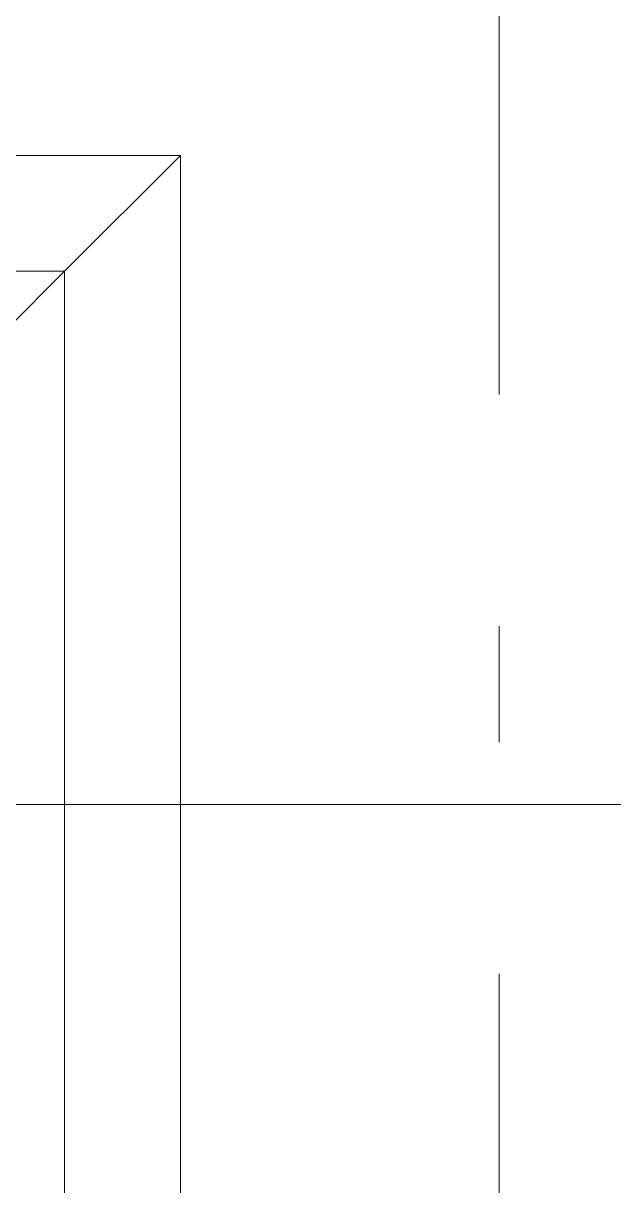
# Model space of a CAD drawing. Header units: millimetres. Extents: x -187347 to 135007, y -6415 to 292048.
# Drawn here: x -87351 to -86841, y 85726 to 86729 of the extents above; entities that cross this region are included whole.
import ezdxf

# ---------------------------------------------------------------- set-up
doc = ezdxf.new("R2010")
doc.units = ezdxf.units.MM
doc.header["$LTSCALE"] = 100
doc.linetypes.add('Z_LINE-CNTR', pattern=[17, 12, -2, 1, -2])
doc.layers.add('A-WALL', color=7, linetype='Continuous', lineweight=5)
doc.layers.add('S-GRID', color=7, linetype='Continuous', lineweight=5)

msp = doc.modelspace()

# ---------------------------------------------------------------- linework, layer by layer
at = {"layer": 'A-WALL'}
for p, q in [((-87214.9, 86615), (-87469.9, 86615)), ((-87314.9, 86515), (-87214.9, 86615)), ((-87214.9, 86615), (-87314.9, 86515)), ((-87214.9, 85495), (-87214.9, 86615)), ((-87314.9, 86515), (-87618.2, 86515)), ((-87364.9, 86465), (-87314.9, 86515)), ((-87314.9, 86515), (-87364.9, 86465)), ((-87314.9, 85595), (-87314.9, 86515))]:
    msp.add_line(p, q, dxfattribs=at)
at = {"layer": 'S-GRID', "color": 152, "linetype": 'Z_LINE-CNTR'}
for p, q in [((-86939.9, 111408.8), (-86939.9, -6038.2)), ((-89691.4, 86055), (-18064, 86055))]:
    msp.add_line(p, q, dxfattribs=at)

doc.saveas('drawing.dxf')
